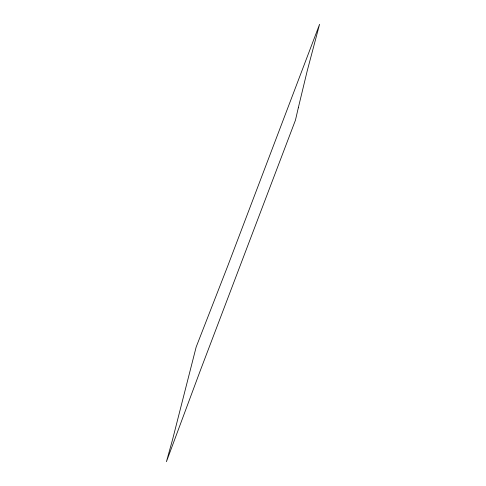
<?xml version="1.0" encoding="UTF-8"?>
<svg xmlns="http://www.w3.org/2000/svg" width="486" height="486" viewBox="0 0 486 486"><rect width="100%" height="100%" fill="white"/><g stroke="black" fill="none" stroke-linecap="round" stroke-linejoin="round"><path stroke-width="0.73" d="M298.307 107.807L295.458 120.145L200.104 371.104L166.425 461.7L172.53 439.721L196.156 347.047L227.794 265.866L319.575 24.3L307.243 70.774L298.307 107.807"/></g></svg>
